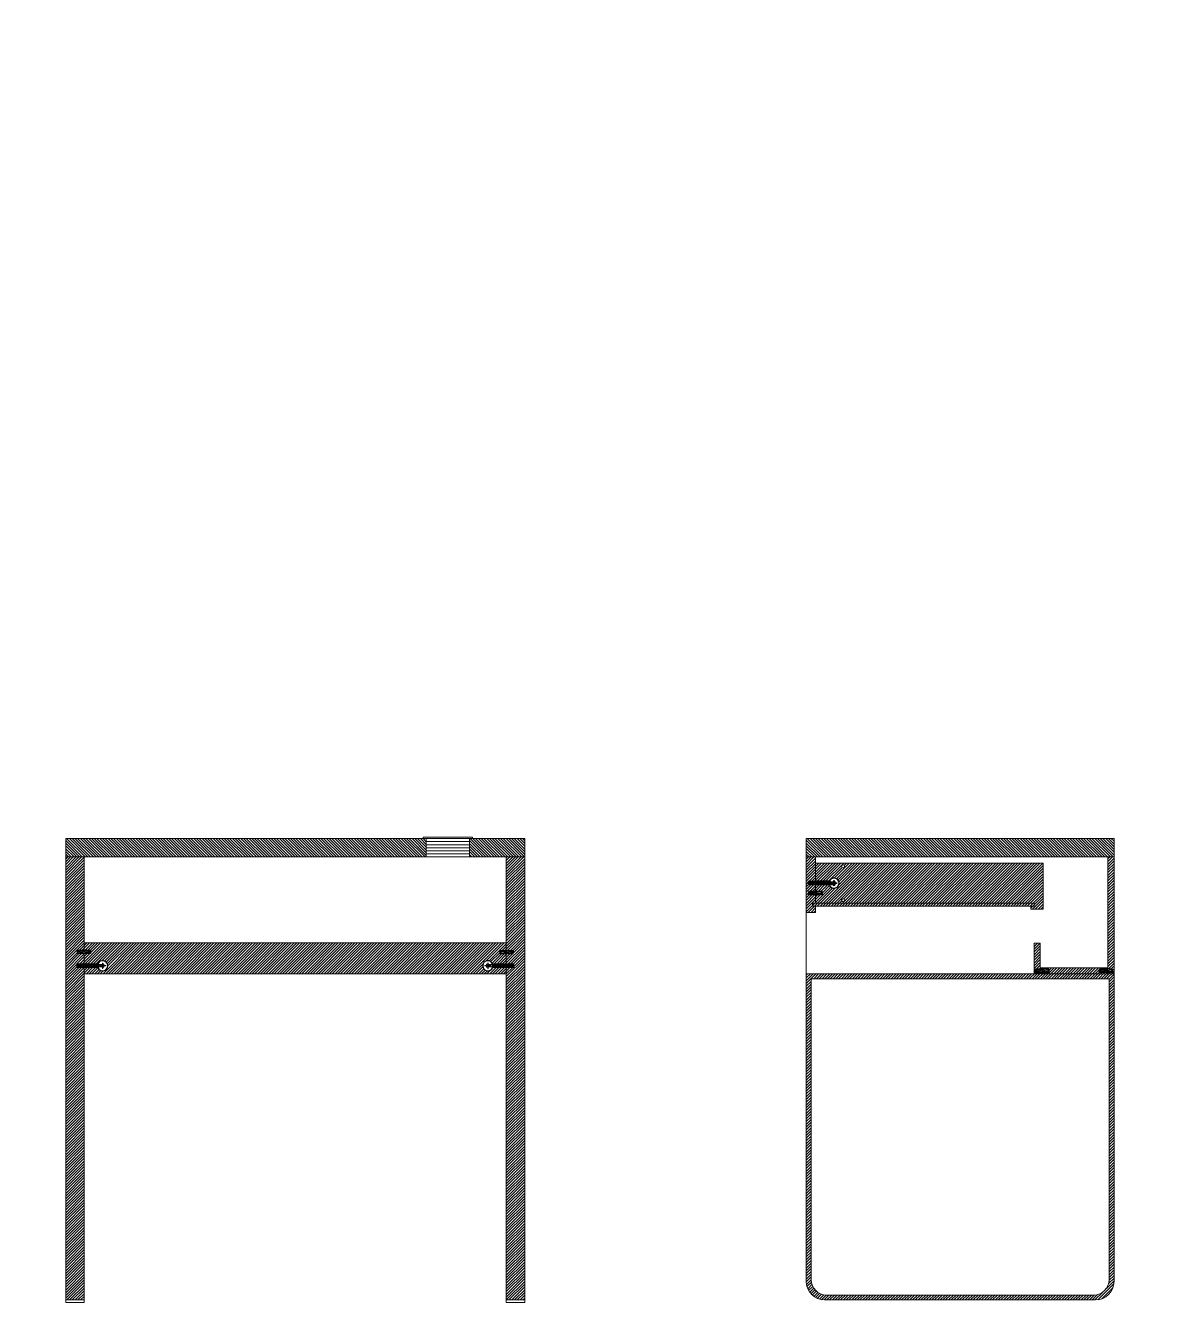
# Model space of a CAD drawing. Header units: millimetres. Extents: x 1003 to 2542, y -779 to 516.
# Drawn here: x 1270.3 to 1456.1, y -778.5 to -571 of the extents above; entities that cross this region are included whole.
import ezdxf

# ---------------------------------------------------------------- set-up
doc = ezdxf.new("R2010")
doc.units = ezdxf.units.MM
doc.header["$LTSCALE"] = 100
doc.linetypes.add('CONTINUA', pattern=[0])
doc.layers.get('0').update_dxf_attribs({"plot": 0})
doc.layers.add('A-FURN', color=8, linetype='Continuous', lineweight=18)
for name, color, linetype in [('G-ANNO-TTLB', 3, 'Continuous'), ('PGF-ARREDO', 73, 'Continuous'), ('SQUADRA', 7, 'Continuous'), ('TESTI', 8, 'Continuous')]:
    doc.layers.add(name, color=color, linetype=linetype)

msp = doc.modelspace()

# ---------------------------------------------------------------- hatches: boundary and pattern name
at = {"layer": 'SQUADRA', "linetype": 'CONTINUA', "ltscale": 0.02}
h = msp.add_hatch(dxfattribs=at)
h.set_pattern_fill('ANSI31', color=4, scale=0.1, angle=90)
h.paths.add_polyline_path([(1343.3, 19.25), (1270.3, 19.25), (1270.3, 16.25), (1273.3, 16.25), (1340.3, 16.25), (1343.3, 16.25)])
h.paths.add_polyline_path([(1456.15, 19.25), (1406.15, 19.25), (1406.15, 16.25), (1410.83, 16.25), (1410.83, 17.44), (1411.43, 17.44), (1411.43, 16.25), (1413.1, 16.25), (1413.1, 17.32), (1413.61, 17.32), (1413.61, 16.25), (1448.67, 16.25), (1448.67, 17.32), (1449.18, 17.32), (1449.18, 17.32), (1449.18, 16.25), (1450.85, 16.25), (1450.85, 17.44), (1451.45, 17.44), (1451.45, 16.25), (1456.15, 16.25)])
h.paths.add_polyline_path([(1359.61, -371.42), (1322.32, -371.42), (1285.02, -371.42), (1285.02, -374.42), (1288.02, -374.42), (1322.32, -374.42), (1356.61, -374.42), (1359.61, -374.42)])
h.paths.add_polyline_path([(1335.41, -703.13), (1314.12, -703.13), (1276.82, -703.13), (1276.82, -706.13), (1279.82, -706.13), (1314.12, -706.13), (1335.41, -706.13)])
h.paths.add_polyline_path([(1351.41, -703.13), (1342.41, -703.13), (1342.41, -706.13), (1351.41, -706.13)])
h.paths.add_polyline_path([(1447.14, -703.13), (1397.14, -703.13), (1397.14, -706.13), (1447.14, -706.13)])
h = msp.add_hatch(dxfattribs=at)
h.set_pattern_fill('ANSI31', color=4, scale=0.1)
h.paths.add_polyline_path([(1348.41, -721.83), (1347.36, -721.83), (1347.36, -721.33), (1348.41, -721.33), (1348.41, -720.1), (1279.82, -720.1), (1279.82, -721.33), (1280.87, -721.33), (1280.87, -721.83), (1280.8, -721.84), (1279.82, -721.84), (1279.82, -723.5), (1282.05, -723.5, -5.307225), (1282.05, -724.1), (1279.82, -724.1), (1279.82, -725.1), (1348.41, -725.13), (1348.41, -724.1), (1346.18, -724.1, -5.307225), (1346.18, -723.5), (1348.41, -723.5)])
h.paths.add_polyline_path([(1279.82, -706.13), (1276.82, -706.13), (1276.82, -778.13), (1278.32, -778.13), (1279.82, -778.13), (1279.82, -724.1), (1278.61, -724.1), (1278.61, -723.5), (1279.82, -723.5), (1279.82, -721.84), (1278.72, -721.84), (1278.72, -721.4), (1278.76, -721.4), (1278.8, -721.34), (1279.82, -721.34), (1279.82, -720.1)])
h.paths.add_polyline_path([(1351.41, -706.13), (1348.41, -706.13), (1348.41, -721.33), (1348.42, -721.33), (1349.51, -721.33), (1349.51, -721.83), (1348.41, -721.83), (1348.41, -723.5), (1349.62, -723.5), (1349.62, -724.1), (1348.41, -724.1), (1348.41, -725.13), (1348.41, -778.13), (1349.91, -778.13), (1351.41, -778.13)])
h = msp.add_hatch(dxfattribs=at)
h.set_pattern_fill('ANSI31', color=4, scale=0.1)
h.paths.add_polyline_path([(1435.64, -707.13), (1398.64, -707.13), (1398.64, -710.08), (1400.87, -710.08, -5.307225), (1400.87, -710.68), (1398.64, -710.68), (1398.64, -711.75), (1399.71, -711.75), (1399.71, -712.25), (1398.64, -712.25), (1398.64, -713.63), (1434.14, -713.63), (1434.14, -714.13), (1433.64, -714.13), (1433.64, -714.63), (1435.64, -714.63)])
h.paths.add_polyline_path([(1402.89, -713.15, -1), (1403.37, -713.15, -1)], flags=16)
h.paths.add_polyline_path([(1402.89, -707.64, -1), (1403.37, -707.64, -1)], flags=16)
h.paths.add_polyline_path([(1398.64, -707.13), (1398.64, -706.13), (1397.14, -706.13), (1397.14, -715.13), (1398.64, -715.13), (1398.64, -714.13), (1398.14, -714.13), (1398.14, -713.63), (1398.64, -713.63), (1398.64, -712.25), (1398.62, -712.25), (1397.56, -712.25), (1397.56, -711.75), (1398.64, -711.75), (1398.64, -710.68), (1397.43, -710.68), (1397.43, -710.08), (1398.64, -710.08)])
h.paths.add_polyline_path([(1434.14, -713.63), (1398.64, -713.63), (1398.14, -713.63), (1398.14, -714.13), (1398.64, -714.13), (1434.14, -714.13)])
h.paths.add_polyline_path([(1435.14, -720.13), (1434.14, -720.13), (1434.14, -725.13), (1435.14, -725.13), (1435.14, -724.88), (1434.4, -724.88), (1434.4, -724.38), (1435.14, -724.38), (1435.14, -724.13)])
h.paths.add_polyline_path([(1447.14, -706.13), (1446.14, -706.13), (1446.14, -724.36), (1446.92, -724.36), (1446.92, -724.86), (1446.14, -724.86), (1446.14, -725.13), (1447.14, -725.13)])
h.paths.add_polyline_path([(1444.78, -724.36), (1446.14, -724.36), (1446.14, -724.13), (1435.14, -724.13), (1435.14, -724.38), (1435.15, -724.38), (1436.54, -724.38), (1436.54, -724.88), (1435.14, -724.88), (1435.14, -725.13), (1446.14, -725.13), (1446.14, -724.86), (1444.78, -724.86)])
h.paths.add_polyline_path([(1447.14, -725.13), (1446.14, -725.13), (1435.14, -725.13), (1434.14, -725.13), (1397.14, -725.13), (1397.14, -775.13, 0.414214), (1400.14, -778.13), (1444.14, -778.13, 0.414214), (1447.14, -775.13)])
h.paths.add_polyline_path([(1446.34, -725.93), (1446.34, -774.83, -0.414214), (1443.84, -777.33), (1400.44, -777.33, -0.414214), (1397.94, -774.83), (1397.94, -725.93)], flags=16)

# ---------------------------------------------------------------- linework, layer by layer
at = {"color": 3, "linetype": 'CONTINUA', "ltscale": 0.02}
for p, q in [((1401.14, -710.36), (1401.14, -710.41)), ((1282.32, -723.78), (1282.32, -723.83))]:
    msp.add_line(p, q, dxfattribs=at)
at = {"layer": 'A-FURN', "color": 5, "linetype": 'CONTINUA', "ltscale": 0.02}
for p, q in [((1276.82, -703.13), (1314.12, -703.13)), ((1276.82, -706.13), (1276.82, -703.13)), ((1335.41, -703.13), (1314.12, -703.13)), ((1351.41, -703.13), (1342.41, -703.13)), ((1351.41, -706.13), (1351.41, -703.13)), ((1276.82, -706.13), (1279.82, -706.13)), ((1279.82, -706.13), (1279.82, -720.1)), ((1348.41, -706.13), (1348.41, -721.33)), ((1435.64, -707.13), (1398.64, -707.13)), ((1400.85, -710.08), (1397.43, -710.08)), ((1397.43, -710.08), (1397.43, -710.68)), ((1400.87, -710.68), (1397.43, -710.68)), ((1398.64, -711.75), (1398.64, -710.68)), ((1398.64, -713.63), (1434.14, -713.63)), ((1398.64, -715.13), (1398.64, -714.13)), ((1279.82, -720.1), (1348.41, -720.1)), ((1279.82, -721.34), (1279.82, -720.1)), ((1279.82, -721.83), (1279.82, -723.5)), ((1348.41, -721.83), (1348.41, -723.5)), ((1278.61, -723.5), (1278.61, -724.1)), ((1282.05, -723.5), (1278.61, -723.5)), ((1282.05, -724.1), (1278.61, -724.1)), ((1279.82, -724.1), (1279.82, -778.13)), ((1346.18, -723.5), (1349.62, -723.5)), ((1346.18, -724.1), (1349.62, -724.1)), ((1348.41, -724.1), (1348.41, -725.13)), ((1349.62, -723.5), (1349.62, -724.1)), ((1435.14, -724.13), (1435.14, -724.38)), ((1435.14, -724.88), (1435.14, -725.13)), ((1446.14, -725.13), (1447.14, -725.13)), ((1276.82, -778.13), (1278.32, -778.13)), ((1279.82, -778.13), (1278.32, -778.13)), ((1348.41, -778.13), (1349.91, -778.13)), ((1351.41, -778.13), (1349.91, -778.13))]:
    msp.add_line(p, q, dxfattribs=at)
at = {"layer": 'A-FURN', "color": 3, "linetype": 'CONTINUA', "ltscale": 0.1}
for p, q in [((1334.91, -703.13), (1334.91, -702.93)), ((1334.91, -702.93), (1342.91, -702.93)), ((1334.91, -703.13), (1342.91, -703.13)), ((1342.91, -703.13), (1342.91, -702.93)), ((1335.41, -703.63), (1342.41, -703.63)), ((1335.41, -704.13), (1342.41, -704.13)), ((1335.41, -704.63), (1342.41, -704.63)), ((1335.41, -705.13), (1342.41, -705.13)), ((1335.41, -705.63), (1342.41, -705.63)), ((1335.41, -706.13), (1342.41, -706.13))]:
    msp.add_line(p, q, dxfattribs=at)
at = {"layer": 'A-FURN', "color": 5, "linetype": 'CONTINUA', "ltscale": 0.1}
for p, q in [((1335.41, -706.13), (1335.41, -703.13)), ((1342.41, -706.13), (1342.41, -703.13)), ((1397.14, -703.13), (1447.14, -703.13)), ((1447.14, -706.13), (1447.14, -703.13)), ((1447.14, -706.13), (1447.14, -775.13)), ((1398.14, -713.63), (1398.64, -713.63)), ((1398.64, -715.13), (1397.14, -715.13)), ((1398.14, -714.13), (1434.14, -714.13)), ((1433.64, -714.63), (1435.64, -714.63)), ((1434.14, -720.13), (1434.14, -725.13)), ((1435.14, -720.13), (1435.14, -724.13)), ((1435.14, -724.13), (1446.14, -724.13)), ((1279.82, -725.1), (1348.41, -725.13)), ((1446.34, -725.93), (1446.34, -774.83))]:
    msp.add_line(p, q, dxfattribs=at)
at = {"layer": 'A-FURN', "color": 5}
for p, q in [((1397.14, -706.13), (1397.14, -703.13)), ((1276.82, -778.13), (1276.82, -706.13)), ((1279.82, -706.13), (1314.12, -706.13)), ((1335.41, -706.13), (1314.12, -706.13)), ((1351.41, -706.13), (1342.41, -706.13)), ((1351.41, -778.13), (1351.41, -706.13)), ((1397.14, -706.13), (1447.14, -706.13)), ((1397.14, -706.13), (1397.14, -715.13)), ((1398.64, -706.13), (1398.64, -710.08)), ((1435.64, -707.13), (1435.64, -714.63)), ((1446.14, -724.36), (1446.14, -706.13)), ((1398.14, -713.63), (1398.14, -714.13)), ((1398.64, -712.25), (1398.64, -713.63)), ((1434.14, -713.63), (1434.14, -714.13)), ((1433.64, -714.13), (1433.64, -714.63)), ((1434.14, -720.13), (1435.14, -720.13)), ((1348.41, -778.13), (1348.41, -725.13)), ((1397.14, -775.13), (1397.14, -725.13)), ((1397.14, -725.13), (1446.14, -725.13)), ((1397.94, -774.83), (1397.94, -725.93)), ((1397.94, -725.93), (1446.34, -725.93)), ((1446.14, -725.13), (1446.14, -724.86)), ((1400.14, -778.13), (1444.14, -778.13)), ((1400.44, -777.33), (1443.84, -777.33))]:
    msp.add_line(p, q, dxfattribs=at)
at = {"layer": 'A-FURN', "color": 4}
msp.add_line((1279.82, -706.13), (1276.82, -706.13), dxfattribs=at)
at = {"layer": 'A-FURN', "color": 7, "linetype": 'CONTINUA', "ltscale": 0.02}
msp.add_line((1397.14, -725.13), (1397.14, -715.13), dxfattribs=at)
at = {"layer": 'A-FURN', "color": 3}
for p, q in [((1278.84, -724.05), (1278.68, -723.55)), ((1279, -724.05), (1278.84, -723.55)), ((1279.15, -724.05), (1278.99, -723.55)), ((1279.31, -724.05), (1279.15, -723.55)), ((1279.47, -724.05), (1279.31, -723.55)), ((1279.62, -724.05), (1279.47, -723.55)), ((1279.78, -724.05), (1279.62, -723.55)), ((1282.12, -723.63), (1279.92, -723.63)), ((1279.92, -723.67), (1282.12, -723.67)), ((1282.12, -723.77), (1279.92, -723.77)), ((1279.92, -723.81), (1282.12, -723.81)), ((1282.12, -723.92), (1279.92, -723.92)), ((1279.92, -723.96), (1282.12, -723.96)), ((1282.12, -723.5), (1282.12, -723.63)), ((1282.12, -723.67), (1282.12, -723.77)), ((1282.12, -723.81), (1282.12, -723.92)), ((1282.12, -723.96), (1282.12, -724.1)), ((1282.14, -723.5), (1282.14, -724.1)), ((1282.32, -723.78), (1282.8, -723.78)), ((1282.8, -723.83), (1282.32, -723.83)), ((1282.74, -724.05), (1282.74, -723.55)), ((1282.74, -723.55), (1283.04, -723.55)), ((1283.04, -724.05), (1282.74, -724.05)), ((1282.8, -723.78), (1282.8, -723.38)), ((1282.8, -723.38), (1282.84, -723.38)), ((1282.8, -724.23), (1282.8, -723.83)), ((1282.84, -724.23), (1282.8, -724.23)), ((1282.84, -723.38), (1282.84, -723.78)), ((1282.84, -723.78), (1283.32, -723.78)), ((1283.32, -723.83), (1282.84, -723.83)), ((1282.84, -723.83), (1282.84, -724.23)), ((1283.04, -724.05), (1283.04, -723.55)), ((1283.32, -723.78), (1283.32, -723.83)), ((1344.91, -723.78), (1344.91, -723.83)), ((1345.39, -723.78), (1344.91, -723.78)), ((1344.91, -723.83), (1345.39, -723.83)), ((1345.19, -724.05), (1345.19, -723.55)), ((1345.49, -723.55), (1345.19, -723.55)), ((1345.19, -724.05), (1345.49, -724.05)), ((1345.39, -723.38), (1345.39, -723.78)), ((1345.44, -723.78), (1345.44, -723.38)), ((1345.91, -723.78), (1345.44, -723.78)), ((1345.44, -723.83), (1345.91, -723.83)), ((1345.49, -724.05), (1345.49, -723.55)), ((1345.91, -723.83), (1345.91, -723.78)), ((1346.09, -723.5), (1346.09, -724.1)), ((1346.11, -723.5), (1346.11, -723.63)), ((1346.11, -723.63), (1348.31, -723.63)), ((1346.11, -723.67), (1346.11, -723.77)), ((1348.31, -723.67), (1346.11, -723.67)), ((1346.11, -723.77), (1348.31, -723.77)), ((1346.11, -723.81), (1346.11, -723.92)), ((1348.31, -723.81), (1346.11, -723.81)), ((1346.11, -723.92), (1348.31, -723.92)), ((1346.11, -723.96), (1346.11, -724.1)), ((1348.31, -723.96), (1346.11, -723.96)), ((1348.45, -724.05), (1348.61, -723.55)), ((1348.61, -724.05), (1348.77, -723.55)), ((1348.76, -724.05), (1348.92, -723.55)), ((1348.92, -724.05), (1349.08, -723.55)), ((1349.08, -724.05), (1349.24, -723.55)), ((1349.24, -724.05), (1349.4, -723.55)), ((1349.39, -724.05), (1349.55, -723.55))]:
    msp.add_line(p, q, dxfattribs=at)
at = {"layer": 'A-FURN', "color": 3, "linetype": 'CONTINUA', "ltscale": 0.02}
for p, q in [((1279.82, -723.55), (1278.68, -723.55)), ((1278.68, -723.94), (1278.8, -723.94)), ((1279.82, -724.05), (1278.84, -724.05)), ((1282.14, -723.5), (1279.82, -723.5)), ((1279.82, -723.5), (1279.82, -724.1)), ((1279.92, -723.5), (1279.92, -724.1)), ((1282.12, -723.55), (1279.92, -723.55)), ((1282.12, -724.05), (1279.92, -724.05)), ((1282.05, -724.1), (1282.14, -724.1)), ((1282.14, -723.6), (1282.74, -723.6)), ((1282.14, -724), (1282.74, -724)), ((1282.74, -723.55), (1283.04, -723.55)), ((1282.74, -724.05), (1283.04, -724.05)), ((1283.04, -724.05), (1282.74, -724.05)), ((1283.32, -723.78), (1283.32, -723.83)), ((1344.91, -723.78), (1344.91, -723.83)), ((1345.49, -723.55), (1345.19, -723.55)), ((1345.49, -724.05), (1345.19, -724.05)), ((1345.19, -724.05), (1345.49, -724.05)), ((1346.09, -723.6), (1345.49, -723.6)), ((1346.09, -724), (1345.49, -724)), ((1345.91, -723.78), (1345.91, -723.83)), ((1346.09, -723.5), (1348.41, -723.5)), ((1346.09, -724.1), (1348.41, -724.1)), ((1346.11, -723.55), (1348.31, -723.55)), ((1346.11, -724.05), (1348.31, -724.05)), ((1348.31, -723.5), (1348.31, -724.1)), ((1348.41, -723.5), (1348.41, -724.1)), ((1348.41, -723.55), (1349.55, -723.55)), ((1348.41, -724.05), (1349.39, -724.05)), ((1349.56, -723.94), (1349.43, -723.94)), ((1276.82, -778.53), (1276.82, -778.13)), ((1279.82, -778.53), (1279.82, -778.13)), ((1348.41, -778.53), (1348.41, -778.13)), ((1351.41, -778.53), (1351.41, -778.13)), ((1278.32, -778.53), (1276.82, -778.53)), ((1278.32, -778.53), (1279.82, -778.53)), ((1349.91, -778.53), (1348.41, -778.53)), ((1349.91, -778.53), (1351.41, -778.53))]:
    msp.add_line(p, q, dxfattribs=at)
at = {"layer": 'A-FURN', "color": 7}
for p, q in [((1345.39, -723.83), (1345.39, -724.23)), ((1345.44, -724.23), (1345.44, -723.83))]:
    msp.add_line(p, q, dxfattribs=at)
at = {"layer": 'A-FURN', "color": 4, "linetype": 'CONTINUA', "ltscale": 0.02}
for p, q in [((1276.82, -778.13), (1279.82, -778.13)), ((1351.41, -778.13), (1348.41, -778.13))]:
    msp.add_line(p, q, dxfattribs=at)
at = {"layer": 'A-FURN', "color": 3, "linetype": 'CONTINUA', "ltscale": 0.1}
for centre in [(1403.13, -707.64), (1403.13, -713.15)]:
    msp.add_circle(centre, 0.242, dxfattribs=at)
at = {"layer": 'A-FURN', "color": 3}
for centre, start, end in [((1279.1, -723.75), 155.2043, 204.7957), ((1349.13, -723.75), 335.2043, 24.7957)]:
    msp.add_arc(centre, 0.467, start, end, dxfattribs=at)
at = {"layer": 'A-FURN', "color": 5}
for centre, radius, start, end in [((1400.14, -775.13), 3, 180, 270), ((1400.44, -774.83), 2.5, 180, 270), ((1444.14, -775.13), 3, 270, 0)]:
    msp.add_arc(centre, radius, start, end, dxfattribs=at)
at = {"layer": 'A-FURN', "color": 5, "linetype": 'CONTINUA', "ltscale": 0.1}
msp.add_arc((1443.84, -774.83), 2.5, 270, 0, dxfattribs=at)
at = {"layer": 'G-ANNO-TTLB', "color": 3, "linetype": 'CONTINUA', "ltscale": 0.02}
for p, q in [((1397.49, -710.53), (1397.62, -710.53)), ((1398.64, -710.13), (1397.5, -710.13)), ((1398.64, -710.63), (1397.65, -710.63)), ((1398.64, -710.68), (1398.64, -710.08)), ((1400.96, -710.08), (1398.64, -710.08)), ((1398.64, -710.08), (1398.64, -710.68)), ((1400.96, -710.68), (1398.64, -710.68)), ((1398.74, -710.08), (1398.74, -710.68)), ((1400.94, -710.13), (1398.74, -710.13)), ((1400.94, -710.63), (1398.74, -710.63)), ((1400.96, -710.18), (1401.56, -710.18)), ((1400.96, -710.58), (1401.56, -710.58)), ((1401.56, -710.13), (1401.86, -710.13)), ((1401.56, -710.63), (1401.86, -710.63)), ((1401.86, -710.63), (1401.56, -710.63)), ((1402.14, -710.36), (1402.14, -710.41))]:
    msp.add_line(p, q, dxfattribs=at)
at = {"layer": 'G-ANNO-TTLB', "color": 3}
for p, q in [((1397.65, -710.63), (1397.5, -710.13)), ((1397.81, -710.63), (1397.65, -710.13)), ((1397.97, -710.63), (1397.81, -710.13)), ((1398.13, -710.63), (1397.97, -710.13)), ((1398.28, -710.63), (1398.13, -710.13)), ((1398.44, -710.63), (1398.28, -710.13)), ((1398.6, -710.63), (1398.44, -710.13)), ((1400.94, -710.21), (1398.74, -710.21)), ((1398.74, -710.25), (1400.94, -710.25)), ((1400.94, -710.35), (1398.74, -710.35)), ((1398.74, -710.39), (1400.94, -710.39)), ((1400.94, -710.5), (1398.74, -710.5)), ((1398.74, -710.54), (1400.94, -710.54)), ((1400.94, -710.08), (1400.94, -710.21)), ((1400.94, -710.25), (1400.94, -710.35)), ((1400.94, -710.39), (1400.94, -710.5)), ((1400.94, -710.54), (1400.94, -710.68)), ((1400.96, -710.08), (1400.96, -710.68)), ((1401.14, -710.36), (1401.61, -710.36)), ((1401.61, -710.41), (1401.14, -710.41)), ((1401.56, -710.63), (1401.56, -710.13)), ((1401.56, -710.13), (1401.86, -710.13)), ((1401.86, -710.63), (1401.56, -710.63)), ((1401.61, -710.36), (1401.61, -709.96)), ((1401.61, -710.81), (1401.61, -710.41)), ((1401.66, -710.81), (1401.61, -710.81)), ((1401.66, -709.96), (1401.66, -710.36)), ((1401.66, -710.36), (1402.14, -710.36)), ((1402.14, -710.41), (1401.66, -710.41)), ((1401.66, -710.41), (1401.66, -710.81)), ((1401.86, -710.63), (1401.86, -710.13)), ((1402.14, -710.36), (1402.14, -710.41))]:
    msp.add_line(p, q, dxfattribs=at)
msp.add_arc((1397.92, -710.33), 0.467, 155.2043, 204.7957, dxfattribs=at)
at = {"layer": 'PGF-ARREDO', "color": 3}
for p, q in [((1397.56, -712.18), (1397.56, -711.83)), ((1397.56, -711.83), (1397.6, -711.83)), ((1397.6, -711.83), (1397.64, -711.75)), ((1397.6, -711.83), (1397.6, -712.18)), ((1399.64, -711.75), (1397.64, -711.75)), ((1399.37, -712.25), (1397.64, -711.77)), ((1398.32, -711.75), (1399.64, -712.12)), ((1399.64, -711.91), (1399.06, -711.75)), ((1399.68, -711.83), (1399.64, -711.75)), ((1399.64, -712.25), (1399.64, -711.75)), ((1399.68, -711.83), (1399.68, -712.18)), ((1399.71, -711.83), (1399.68, -711.83)), ((1399.71, -712.18), (1399.71, -711.83)), ((1401.14, -710.41), (1401.14, -710.36)), ((1401.61, -709.96), (1401.66, -709.96)), ((1397.6, -712.18), (1397.56, -712.18)), ((1397.6, -712.18), (1397.64, -712.25)), ((1398.62, -712.25), (1397.64, -711.98)), ((1397.87, -712.25), (1397.64, -712.19)), ((1399.68, -712.18), (1399.64, -712.25)), ((1399.68, -712.18), (1399.71, -712.18)), ((1278.76, -721.4), (1278.72, -721.4)), ((1278.72, -721.4), (1278.72, -721.76)), ((1278.72, -721.75), (1278.76, -721.75)), ((1278.76, -721.4), (1278.8, -721.33)), ((1278.76, -721.75), (1278.76, -721.4)), ((1278.76, -721.75), (1278.8, -721.83)), ((1280.53, -721.33), (1278.8, -721.81)), ((1279.78, -721.33), (1278.8, -721.6)), ((1279.03, -721.33), (1278.8, -721.39)), ((1279.47, -721.83), (1280.8, -721.46)), ((1280.8, -721.67), (1280.22, -721.83)), ((1280.84, -721.4), (1280.8, -721.33)), ((1280.8, -721.33), (1280.8, -721.83)), ((1280.84, -721.75), (1280.8, -721.83)), ((1280.84, -721.75), (1280.84, -721.4)), ((1280.84, -721.4), (1280.87, -721.4)), ((1280.87, -721.75), (1280.84, -721.75)), ((1280.87, -721.4), (1280.87, -721.76)), ((1347.4, -721.4), (1347.36, -721.4)), ((1347.36, -721.4), (1347.36, -721.76)), ((1347.36, -721.76), (1347.4, -721.76)), ((1347.4, -721.4), (1347.44, -721.34)), ((1347.4, -721.76), (1347.4, -721.4)), ((1347.4, -721.76), (1347.43, -721.83)), ((1347.44, -721.34), (1347.44, -721.83)), ((1348.73, -721.83), (1347.44, -721.47)), ((1347.44, -721.68), (1347.98, -721.83)), ((1347.68, -721.33), (1349.44, -721.82)), ((1348.42, -721.33), (1349.44, -721.61)), ((1349.17, -721.33), (1349.44, -721.4)), ((1349.48, -721.4), (1349.44, -721.34)), ((1349.48, -721.76), (1349.44, -721.83)), ((1349.48, -721.76), (1349.48, -721.4)), ((1349.48, -721.4), (1349.51, -721.4)), ((1349.51, -721.76), (1349.48, -721.76)), ((1282.32, -723.83), (1282.32, -723.78)), ((1345.44, -723.38), (1345.39, -723.38)), ((1434.4, -724.81), (1434.4, -724.46)), ((1434.4, -724.46), (1434.43, -724.46)), ((1434.43, -724.81), (1434.4, -724.81)), ((1434.43, -724.46), (1434.47, -724.38)), ((1434.43, -724.46), (1434.43, -724.81)), ((1434.43, -724.81), (1434.47, -724.88)), ((1436.47, -724.38), (1434.47, -724.38)), ((1436.21, -724.88), (1434.47, -724.4)), ((1435.46, -724.88), (1434.47, -724.61)), ((1434.71, -724.88), (1434.47, -724.81)), ((1435.15, -724.38), (1436.47, -724.75)), ((1436.47, -724.54), (1435.9, -724.38)), ((1436.51, -724.46), (1436.47, -724.38)), ((1436.47, -724.88), (1436.47, -724.38)), ((1436.51, -724.81), (1436.47, -724.88)), ((1436.51, -724.46), (1436.51, -724.81)), ((1436.54, -724.46), (1436.51, -724.46)), ((1436.51, -724.81), (1436.54, -724.81)), ((1436.54, -724.81), (1436.54, -724.46)), ((1444.78, -724.79), (1444.78, -724.43)), ((1444.78, -724.43), (1444.81, -724.43)), ((1444.81, -724.79), (1444.78, -724.79)), ((1444.81, -724.43), (1444.85, -724.36)), ((1444.81, -724.43), (1444.81, -724.79)), ((1444.81, -724.79), (1444.85, -724.86)), ((1446.85, -724.36), (1444.85, -724.36)), ((1446.59, -724.86), (1444.85, -724.38)), ((1445.84, -724.86), (1444.85, -724.58)), ((1445.09, -724.86), (1444.85, -724.79)), ((1445.53, -724.36), (1446.85, -724.72)), ((1446.85, -724.52), (1446.28, -724.36)), ((1446.89, -724.43), (1446.85, -724.36)), ((1446.85, -724.86), (1446.85, -724.36)), ((1446.89, -724.79), (1446.85, -724.86)), ((1446.89, -724.43), (1446.89, -724.79)), ((1446.92, -724.43), (1446.89, -724.43)), ((1446.89, -724.79), (1446.92, -724.79)), ((1446.92, -724.79), (1446.92, -724.43))]:
    msp.add_line(p, q, dxfattribs=at)
at = {"layer": 'PGF-ARREDO', "color": 3, "linetype": 'CONTINUA', "ltscale": 0.02}
for p, q in [((1397.64, -711.75), (1397.64, -712.25)), ((1397.64, -712.25), (1399.64, -712.25)), ((1278.8, -721.83), (1278.8, -721.33)), ((1278.8, -721.33), (1280.8, -721.33)), ((1349.44, -721.83), (1349.44, -721.34)), ((1434.47, -724.38), (1434.47, -724.88)), ((1434.47, -724.88), (1436.47, -724.88)), ((1444.85, -724.36), (1444.85, -724.86)), ((1444.85, -724.86), (1446.85, -724.86))]:
    msp.add_line(p, q, dxfattribs=at)
at = {"layer": 'PGF-ARREDO', "color": 5}
msp.add_line((1349.51, -721.4), (1349.51, -721.76), dxfattribs=at)
at = {"layer": 'PGF-ARREDO', "color": 7}
msp.add_line((1345.39, -724.23), (1345.44, -724.23), dxfattribs=at)
at = {"layer": 'PGF-ARREDO', "color": 5}
for centre, start, end in [((1401.64, -710.39), 201.2125, 158.5297), ((1282.82, -723.8), 201.2125, 158.5297), ((1345.41, -723.8), 21.4703, 338.7875)]:
    msp.add_arc(centre, 0.824, start, end, dxfattribs=at)
at = {"layer": 'TESTI', "color": 5, "linetype": 'CONTINUA', "ltscale": 0.02}
for p, q in [((1399.71, -711.75), (1397.56, -711.75)), ((1397.56, -712.25), (1397.56, -711.75)), ((1399.71, -711.75), (1399.71, -712.25)), ((1399.71, -712.25), (1397.56, -712.25)), ((1280.87, -721.33), (1278.72, -721.33)), ((1278.72, -721.83), (1278.72, -721.33)), ((1280.87, -721.83), (1278.72, -721.83)), ((1280.87, -721.33), (1280.87, -721.83)), ((1347.36, -721.33), (1349.51, -721.33)), ((1347.36, -721.33), (1347.36, -721.83)), ((1347.36, -721.83), (1349.51, -721.83)), ((1349.51, -721.83), (1349.51, -721.33)), ((1436.54, -724.38), (1434.4, -724.38)), ((1434.4, -724.88), (1434.4, -724.38)), ((1436.54, -724.88), (1434.4, -724.88)), ((1436.54, -724.38), (1436.54, -724.88)), ((1446.92, -724.36), (1444.78, -724.36)), ((1444.78, -724.86), (1444.78, -724.36)), ((1446.92, -724.86), (1444.78, -724.86)), ((1446.92, -724.36), (1446.92, -724.86))]:
    msp.add_line(p, q, dxfattribs=at)

doc.saveas('drawing.dxf')
